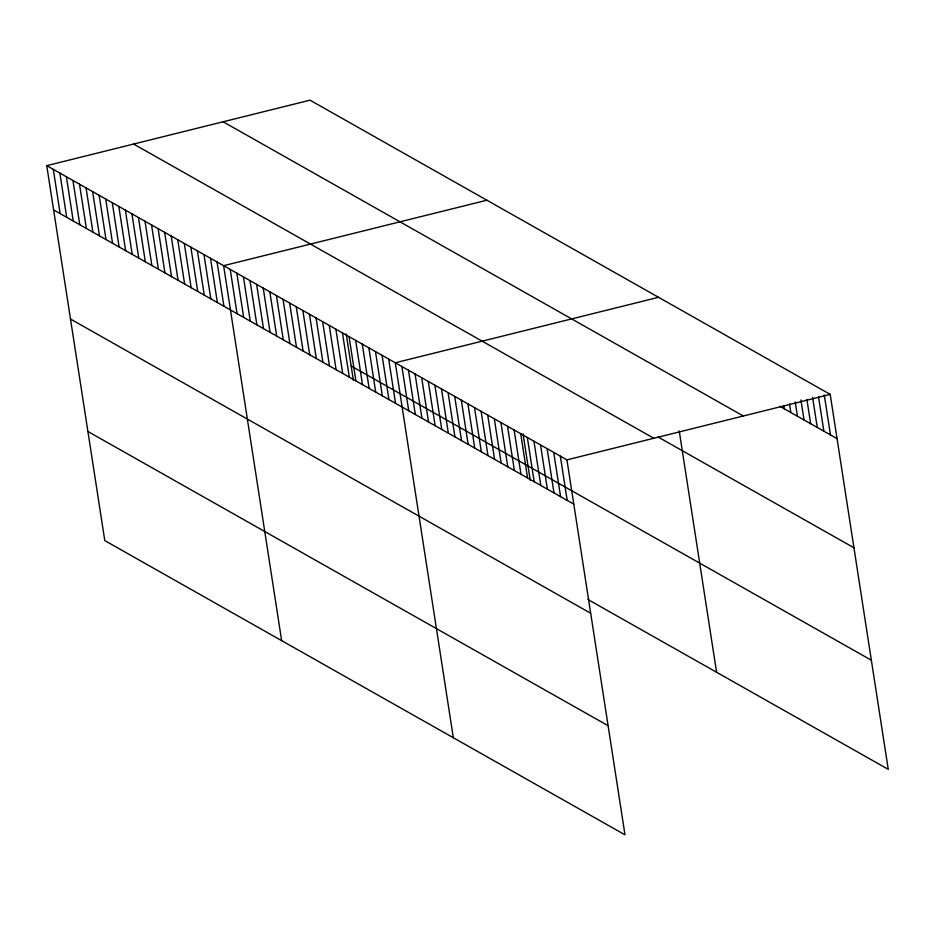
<?xml version="1.0" encoding="UTF-8"?>
<svg xmlns="http://www.w3.org/2000/svg" width="935" height="935" viewBox="0 0 935 935"><rect width="100%" height="100%" fill="white"/><g stroke="black" fill="none" stroke-linecap="round" stroke-linejoin="round"><path stroke-width="1.4" d="M46.75 165.659L566.937 459.868L624.989 834.826L104.802 540.617L46.75 165.659L310.011 100.174L830.198 394.383L888.25 769.341L587.834 599.44M486.878 200.207L223.617 265.692L281.657 640.65M658.544 297.295L395.283 362.78L453.323 737.738M566.937 459.868L830.198 394.383M779.837 406.281L837.059 438.644M223.138 121.784L743.325 415.993M658.076 436.996L853.947 547.77M133.623 144.048L653.822 438.258M351.163 365.994L871.35 660.215M53.599 209.919L573.786 504.129M70.499 319.045L590.686 613.255M87.902 431.491L608.089 725.7M824.261 394.932L830.455 434.904M818.546 396.908L823.852 431.175M812.608 397.457L817.248 427.435M806.893 399.432L810.645 423.707M800.944 399.981L804.042 419.967M795.229 401.957L797.438 416.239M789.514 403.932L790.835 412.499M783.799 405.907L784.231 408.77M679.219 430.836L716.584 672.253M560.334 456.14L567.194 500.389M553.73 452.4L560.591 496.66M547.127 448.671L553.987 492.92M540.535 444.931L547.384 489.192M533.932 441.203L540.781 485.452M527.328 437.463L534.177 481.724M523.062 433.91L530.227 480.204M520.725 433.735L527.574 477.984M514.121 429.995L520.97 474.255M507.518 426.255L514.367 470.515M500.915 422.526L507.763 466.787M494.311 418.786L501.16 463.047M487.708 415.058L494.568 459.319M481.104 411.318L487.965 455.579M474.501 407.59L481.361 451.85M467.909 403.85L474.758 448.11M461.306 400.122L468.154 444.382M454.702 396.382L461.551 440.642M448.099 392.653L454.948 436.914M441.495 388.913L448.344 433.174M434.892 385.185L441.741 429.445M428.288 381.445L435.137 425.705M421.685 377.717L428.534 421.977M415.082 373.977L421.93 418.237M408.478 370.248L415.339 414.509M401.875 366.508L408.735 410.769M388.679 359.04L395.528 403.301M382.076 355.312L388.925 399.572M375.473 351.572L382.322 395.832M368.869 347.843L375.718 392.104M362.266 344.103L369.115 388.364M355.662 340.375L362.511 384.636M349.059 336.635L355.908 380.896M346.195 333.877L353.36 380.171M342.455 332.907L349.304 377.167M335.852 329.167L342.713 373.427M329.249 325.438L336.109 369.699M322.645 321.698L329.506 365.959M316.053 317.97L322.902 362.231M309.45 314.23L316.299 358.491M302.846 310.502L309.695 354.762M296.243 306.762L303.092 351.022M289.64 303.033L296.488 347.294M283.036 299.293L289.885 343.554M276.433 295.565L283.282 339.826M269.829 291.825L276.678 336.086M263.226 288.097L270.075 332.346M256.622 284.357L263.483 328.617M250.019 280.629L256.88 324.877M243.427 276.889L250.276 321.149M236.824 273.16L243.673 317.409M230.22 269.42L237.069 313.681M217.06 261.987L223.921 306.236M210.515 258.282L217.364 302.531M203.959 254.577L210.819 298.826M197.414 250.872L204.262 295.121M190.857 247.167L197.717 291.416M184.312 243.462L191.161 287.711M177.755 239.757L184.616 284.006M171.21 236.052L178.059 280.301M164.665 232.347L171.514 276.608M158.108 228.643L164.957 272.903M151.564 224.938L158.412 269.198M145.007 221.233L151.856 265.493M138.462 217.528L145.311 261.788M131.905 213.823L138.754 258.083M125.36 210.118L132.209 254.378M118.803 206.413L125.652 250.673M112.258 202.708L119.107 246.969M105.702 199.003L112.551 243.264M99.157 195.298L106.006 239.559M92.6 191.593L99.461 235.854M86.055 187.888L92.904 232.149M79.498 184.183L86.359 228.444M72.953 180.478L79.802 224.739M66.397 176.773L73.257 221.034M59.852 173.069L66.701 217.329M53.295 169.364L60.156 213.624"/></g></svg>
